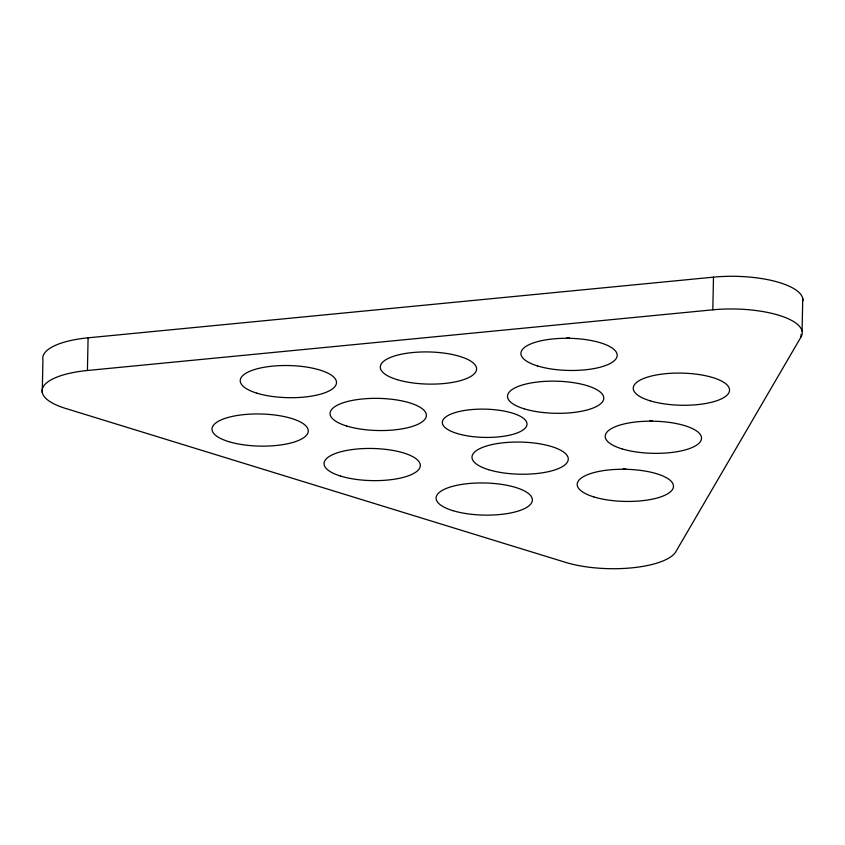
<?xml version="1.0" encoding="UTF-8"?>
<svg xmlns="http://www.w3.org/2000/svg" width="845" height="845" viewBox="0 0 845 845"><rect width="100%" height="100%" fill="white"/><g stroke="black" fill="none" stroke-linecap="round" stroke-linejoin="round"><path stroke-width="1.27" d="M42.25 392.524L42.937 359.854A67.399 22.498 1.2 0 1 88.102 337.82L713.486 277.149A67.399 22.498 1.2 0 1 802.887 300.82M801.081 334.366L801.018 336.975L675.863 551.669A67.399 22.498 1.2 0 1 565.58 562.369L65.34 408.346A67.399 22.498 1.2 0 1 87.415 370.49L88.102 337.82M801.018 336.975A67.399 22.498 1.2 0 0 712.81 309.819L713.486 277.149M802.063 331.134L802.75 298.465M87.415 370.49L712.81 309.819M652.467 420.63A48.144 16.066 1.2 0 1 649.932 420.535M625.701 468.753A48.144 16.066 1.2 0 1 623.166 468.679M569.414 337.778A48.144 16.066 1.2 0 1 566.879 337.704M340.672 476.105A48.144 16.066 1.2 0 0 419.447 468.468A48.144 16.066 1.2 0 0 356.442 449.065A48.144 16.066 1.2 0 0 340.672 476.105M621.857 448.832A48.144 16.066 1.2 0 0 700.632 441.185A48.144 16.066 1.2 0 0 637.626 421.782A48.144 16.066 1.2 0 0 621.857 448.832M396.939 379.585A48.144 16.066 1.2 0 0 475.724 371.937A48.144 16.066 1.2 0 0 412.709 352.534A48.144 16.066 1.2 0 0 396.939 379.585M593.824 496.913A48.144 16.066 1.2 0 0 672.599 489.276A48.144 16.066 1.2 0 0 609.583 469.873A48.144 16.066 1.2 0 0 593.824 496.913M649.889 400.741A48.144 16.066 1.2 0 0 728.665 393.094A48.144 16.066 1.2 0 0 665.659 373.691A48.144 16.066 1.2 0 0 649.889 400.741M452.719 510.602A48.144 16.066 1.2 0 0 531.505 502.965A48.144 16.066 1.2 0 0 468.489 483.562A48.144 16.066 1.2 0 0 452.719 510.602M228.625 441.608A48.144 16.066 1.2 0 0 307.4 433.971A48.144 16.066 1.2 0 0 244.385 414.568A48.144 16.066 1.2 0 0 228.625 441.608M256.859 393.168A48.144 16.066 1.2 0 0 335.634 385.531A48.144 16.066 1.2 0 0 272.618 366.128A48.144 16.066 1.2 0 0 256.859 393.168M537.536 365.938A48.144 16.066 1.2 0 0 616.311 358.301A48.144 16.066 1.2 0 0 553.306 338.898A48.144 16.066 1.2 0 0 537.536 365.938M524.132 408.8A48.144 16.066 1.2 0 0 602.907 401.153A48.144 16.066 1.2 0 0 539.892 381.76A48.144 16.066 1.2 0 0 524.132 408.8M346.714 426.017A48.144 16.066 1.2 0 0 425.5 418.37A48.144 16.066 1.2 0 0 362.484 398.967A48.144 16.066 1.2 0 0 346.714 426.017M488.621 469.704A48.144 16.066 1.2 0 0 567.407 462.057A48.144 16.066 1.2 0 0 504.391 442.664A48.144 16.066 1.2 0 0 488.621 469.704M456.944 433.453A42.366 14.143 1.2 0 0 526.266 426.725A42.366 14.143 1.2 0 0 470.813 409.656A42.366 14.143 1.2 0 0 456.944 433.453"/></g></svg>
